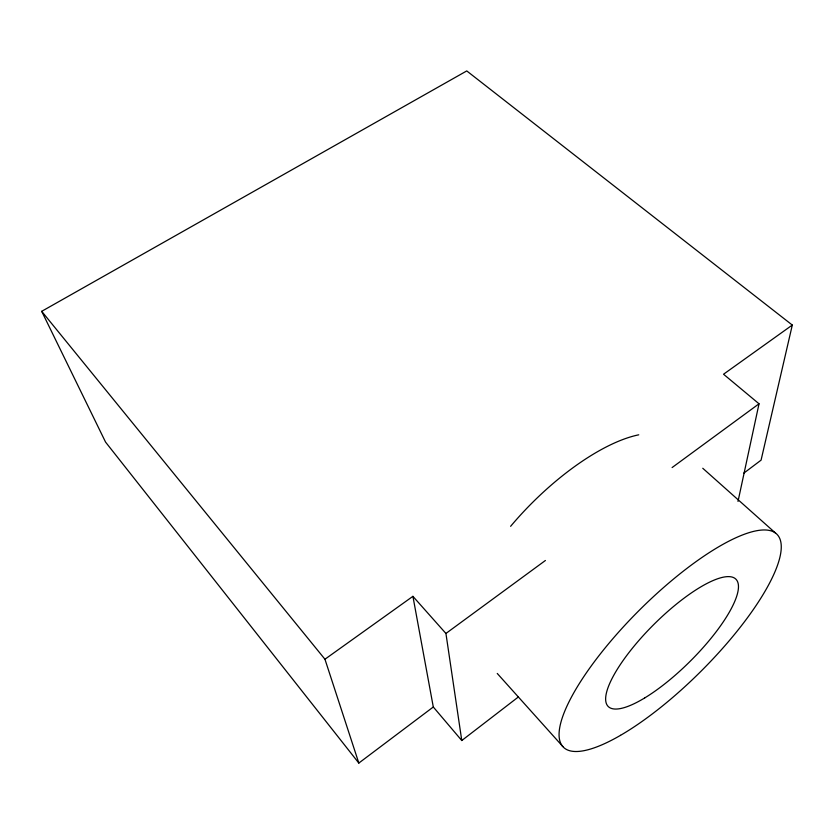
<?xml version="1.0" encoding="UTF-8"?>
<svg xmlns="http://www.w3.org/2000/svg" width="834" height="834" viewBox="0 0 834 834"><rect width="100%" height="100%" fill="white"/><g stroke="black" fill="none" stroke-linecap="round" stroke-linejoin="round"><path stroke-width="1.25" d="M738.007 501.422L759.023 403.792L723.537 374.226L792.3 325.062L466.759 70.932L41.7 311.322L105.564 442.103L358.828 763.068L433.294 706.992L412.913 596.331L324.947 659.235L358.828 763.068M792.3 325.062L761.077 460.149L743.605 473.305M433.294 706.992L461.775 740.529L518.185 697.109M461.775 740.529L445.929 633.465L545.405 560.49M672.11 467.551L759.023 403.792M702.76 468.26L775.568 533.114M497.252 673.455L562.877 746.586M412.913 596.331L445.929 633.465M41.7 311.322L324.947 659.235M510.617 526.317A142.875 54.606 -45 0 1 638.75 434.816M620.527 735.327A150.756 43.378 -44.9 0 0 781.062 543.528A150.756 43.378 -44.9 0 0 608.945 643.316A150.756 43.378 -44.9 0 0 620.527 735.327M644.713 697.933A90.155 25.854 -44.9 0 0 738.142 583.477A90.155 25.854 -44.9 0 0 633.298 647.101A90.155 25.854 -44.9 0 0 644.713 697.933"/></g></svg>
